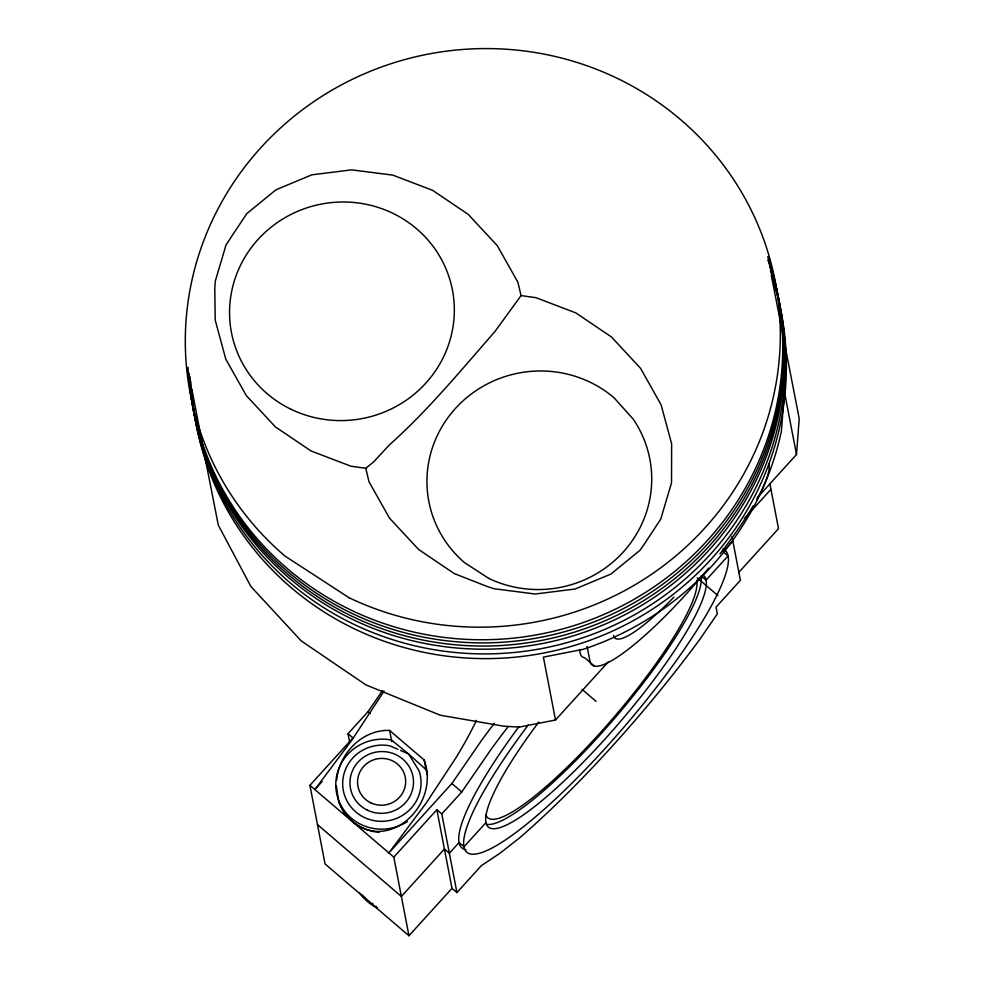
<?xml version="1.0" encoding="UTF-8"?>
<svg xmlns="http://www.w3.org/2000/svg" width="985" height="985" viewBox="0 0 985 985"><rect width="100%" height="100%" fill="white"/><g stroke="black" fill="none" stroke-linecap="round" stroke-linejoin="round"><path stroke-width="1.48" d="M336.685 780.231C338.766 753.821 362.332 729.331 389.604 730.427L424.153 759.989C441.896 808.254 380.345 860.287 343.974 812.428M336.365 786.104L338.717 801.901L343.309 811.111M608.25 661.895L555.503 720.01L519.23 727.115L503.655 726.167L440.394 715.245L365.841 684.87L301.176 640.866L250.879 586.481L218.313 525.165L205.163 458.296L205.385 455.316M757.194 497.831L796.496 454.528L799.217 418.687L771.366 275.492A297.827 288.974 -10.9 0 1 544.533 652.883A297.827 288.974 -10.9 0 1 191.841 389.124L205.163 458.296M349.712 742.419L348.025 733.69L367.996 711.687L382.525 690.583M476.432 720.404A256.125 49.028 -49.4 0 1 456.424 757.034L426.173 803.083L388.878 852.912L451.893 783.494L481.8 740.055A271.355 51.946 -49.4 0 1 494.298 723.335M731.99 536.616L740.4 580.288L716.033 607.129L717.339 613.901L699.929 639.179A271.355 51.946 -49.4 0 1 519.551 837.89L500.195 853.084L481.296 865.716L456.929 892.558L441.797 813.942L461.768 791.94L491.675 748.501A271.355 51.946 -49.4 0 1 507.878 726.942M521.077 295.574L495.049 331.366C461.005 370.274 427.909 410.56 389.272 445.011L373.5 462.039L365.767 468.294L350.808 466.164L311.026 450.97L275.369 426.887L246.299 395.576L225.774 359.143L215.21 320.1L214.779 288.211L215.309 281.082L226.082 244.773L246.779 213.634L276.009 189.773L311.765 174.85L351.608 169.851L392.83 175.133L432.612 190.327L468.257 214.41L497.339 245.721L517.851 282.153L521.077 295.574L536.037 297.704L575.819 312.898L611.476 336.981L640.545 368.304L661.07 404.724L671.635 443.767L671.524 482.785L660.763 519.095L644.178 544.299L640.053 550.246L610.835 574.095L575.08 589.018L535.237 594.017L494.014 588.735L487.095 586.469L454.233 573.541L418.576 549.458L389.506 518.147L368.981 481.727L365.767 468.294M408.947 935.75L393.815 857.135L436.86 809.719L451.992 888.335L408.947 935.75L325.05 863.943L309.918 785.328L352.962 737.913L348.025 733.69M322.083 781.585L314.855 789.551L352.137 739.723L382.402 693.674A256.125 49.028 -49.4 0 0 383.965 691.076M744.291 518.689L770.947 489.336M696.691 580.805L699.325 577.887M732.84 540.987L723.088 551.723L728.013 555.946L706.023 580.177L701.357 576.188M486.048 822.5L464.046 846.731L459.108 842.507L449.357 853.256L444.42 849.033L401.375 896.448L317.49 824.63M738.541 572.679L778.507 528.649L769.827 483.512M376.504 906.569L373.524 906.003L372.564 903.196M371.837 831.008C356.447 827.72 343.777 816.072 338.594 801.285M397.866 749.314L389.826 745.817A39.228 38.07 -10.9 0 0 342.694 782.509A39.228 38.07 -10.9 0 0 387.524 820.862A39.228 38.07 -10.9 0 0 419.081 770.861L408.566 753.956L391.451 739.994A46.332 44.953 -10.9 0 0 336.587 793.073A46.332 44.953 -10.9 0 0 407.458 821.502M400.538 750.471L408.566 753.956L426 769.568A46.332 44.953 -10.9 0 1 427.515 775.244M697.195 577.826L717.856 595.506M594.62 666.254L584.745 657.808A134.699 25.782 -49.4 0 1 580.103 652.883L579.525 649.903M582.061 689.377L596.036 701.345M367.996 711.687L370.188 713.571M451.893 783.494L461.768 791.94M436.86 809.719L441.797 813.942M451.992 888.335L456.929 892.558M309.918 785.328L393.815 857.135M796.496 454.528L784.392 391.636L781.4 431.184A297.827 288.974 -10.9 0 1 583.415 649.275L543.4 657.118L555.503 720.01M587.097 646.394L589.978 661.329A134.699 25.782 -49.4 0 0 708.646 568.074M424.153 759.989L426.062 769.888M389.604 730.427L391.784 741.73M373.143 830.86L373.266 831.475A46.332 44.953 -10.9 0 0 379.262 832.226M696.851 581.938A158.844 30.4 -49.4 0 1 599.126 734.01A158.844 30.4 -49.4 0 1 485.925 814.952M701.086 575.954A165.455 31.668 -49.4 0 1 612.953 720.269A165.455 31.668 -49.4 0 1 486.812 824.322M370.532 902.58A46.332 44.953 -10.9 0 1 361.778 894.565M377.292 907.911A46.332 44.953 -10.9 0 1 359.414 892.607M722.682 549.088A198.551 38.009 -49.4 0 1 644.436 702.539A198.551 38.009 -49.4 0 1 477.245 853.786A198.551 38.009 -49.4 0 1 528.342 724.886M465.954 849.759A198.551 38.009 -49.4 0 1 518.972 726.61M703.031 575.191A165.455 31.668 -49.4 0 1 633.244 706.196A165.455 31.668 -49.4 0 1 496.526 828.471A165.455 31.668 -49.4 0 1 538.795 722.067M769.051 464.058A134.699 25.782 -49.4 0 1 756.874 499.383M753.131 505.921A134.699 25.782 -49.4 0 1 719.937 553.927M673.875 597.169A99.276 18.998 -49.4 0 1 613.52 635.399M767.734 256.617A297.827 288.974 -10.9 0 1 539.386 634.315A297.827 288.974 -10.9 0 1 188.049 367.257M770.455 270.764A297.827 288.974 -10.9 0 1 542.107 648.462A297.827 288.974 -10.9 0 1 190.77 381.417M769.544 266.048A297.827 288.974 -10.9 0 1 541.196 643.747A297.827 288.974 -10.9 0 1 189.859 376.701M767.955 260.077A297.827 288.974 -10.9 0 1 542.107 640.312A297.827 288.974 -10.9 0 1 189.255 373.549M768.337 259.769A297.827 288.974 -10.9 0 1 541.504 637.16A297.827 288.974 -10.9 0 1 188.812 373.401M488.806 578.417L464.538 562.644A112.512 109.175 -10.9 0 1 455.439 408.443A112.512 109.175 -10.9 0 1 614.123 397.866L633.293 419.253A112.512 109.175 -10.9 0 1 623.234 552.056A112.512 109.175 -10.9 0 1 488.806 578.417M349.059 597.735L284.837 555.959A297.827 288.974 -10.9 0 1 365.213 73.432A297.827 288.974 -10.9 0 1 780.194 343.297A297.827 288.974 -10.9 0 1 349.059 597.735M370.779 802.837A24.096 23.381 -10.9 0 0 405.635 780.218A24.096 23.381 -10.9 0 0 368.402 762.402A24.096 23.381 -10.9 0 0 370.779 802.837M367.442 810.187A31.803 30.855 -10.9 0 0 413.441 780.317A31.803 30.855 -10.9 0 0 364.29 756.812A31.803 30.855 -10.9 0 0 367.442 810.187M291.4 409.452A112.512 109.175 -10.9 0 0 454.147 303.811A112.512 109.175 -10.9 0 0 280.245 220.603A112.512 109.175 -10.9 0 0 291.4 409.452"/></g></svg>
